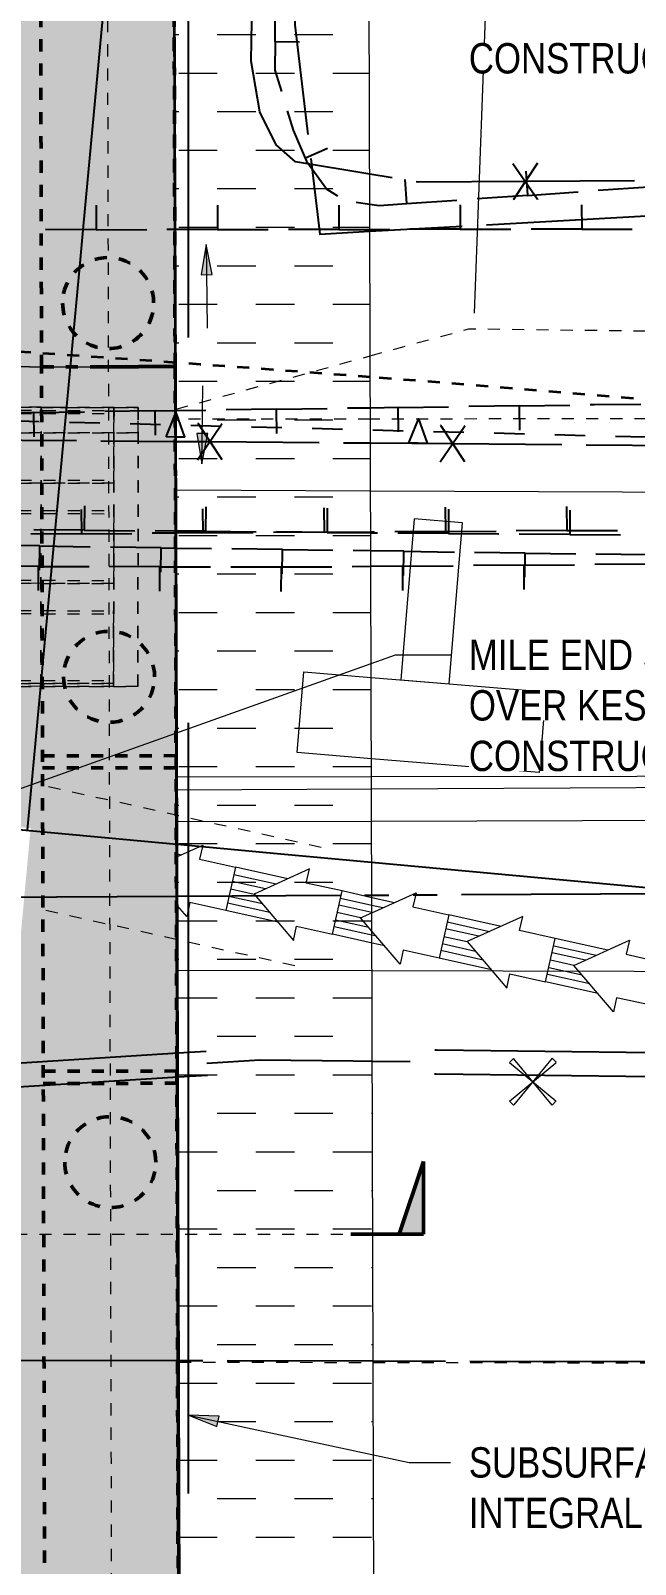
# Model space of a CAD drawing. Header units: metres. Extents: x 1 to 98, y 2 to 1697.
# Drawn here: x 24.51 to 29.49, y 1668.07 to 1680.71 of the extents above; entities that cross this region are included whole.
import ezdxf

# ---------------------------------------------------------------- set-up
doc = ezdxf.new("R2010")
doc.units = ezdxf.units.M
for name, pattern in [('ControlLine', [0.02, 0.0125, -0.0025, 0.0025, -0.0025]), ('DASHED2', [9.525, 6.35, -3.175]), ('Dot_Section Line', [0.02, 0, -0.02]), ('IMPORT-BDYS-Boundary _3_', [0.01, 0.009, -0.001]), ('IMPORT-FURN-Fence _3_', [0.005, 0.004167, -0.0008333]), ('IMPORT-LNMK-LaneLine3 _3_', [0.012, 0.003, -0.009]), ('JacobsDash', [0.0045, 0.003, -0.0015]), ('JacobsDemolished', [0.0045, 0.003, -0.0015]), ('JacobsGridLine', [0.0145, 0.01, -0.001, 0.0025, -0.001])]:
    doc.linetypes.add(name, pattern=pattern)
for name, color, linetype, lineweight in [('BRIDGE-ABUTMENT-CONC', 7, 'Continuous', 50), ('D-BDGE', 7, 'Continuous', 13), ('D-BDGE-FLOOR', 7, 'Continuous', 50), ('D-BDGE-FLOOR-PAT', 7, 'Continuous', 50), ('D-BDGE-FNDN-PILE-CONC', 7, 'Continuous', 50), ('D-BDGE-LINE', 7, 'Continuous', 9), ('D-ENHA-ANNO-TEXT', 7, 'Continuous', 9), ('D-ENHA-GEN-LINE-GRIDS', 7, 'Continuous', 9), ('D-ENHA-TEXT', 7, 'Continuous', 9)]:
    doc.layers.add(name, color=color, linetype=linetype, lineweight=lineweight)
for name, color, linetype, lineweight, true_color in [('BRIDGE-FNDN-CONC', 7, 'Continuous', 13, 0x8c8cc6), ('D-BDGE-DECK', 7, 'Continuous', 13, 0x8c8cc6), ('D-BDGE-DECK-PAT', 7, 'Continuous', 13, 0x8c8cc6), ('D-BDGE-FNDN', 7, 'Continuous', 13, 0x8c8cc6), ('D-BDGE-FRAMING', 7, 'Continuous', 13, 0x8c8cc6), ('D-BDGE-INT-WALL', 7, 'Continuous', 13, 0x8c8cc6)]:
    doc.layers.add(name, color=color, linetype=linetype, lineweight=lineweight, true_color=true_color)
doc.styles.add('Arial Narrow_3', font='ARIALN.TTF', dxfattribs={"height": 0.25})

# ---------------------------------------------------------------- blocks, each defined once
blk = doc.blocks.new('T2DPAA-T2D-PWA-RW-M2D-000002_ControlLinesMinor_rvt-1-DRG-2871021 - GENERAL ARRANGEMENT PLAN')
at = {"layer": 'D-BDGE', "color": 150, "linetype": 'ControlLine', "lineweight": 35, "true_color": 0x0080ff}
for start, end in [(85.91077, 87.75704), (85.58241, 85.91077), (84.278, 85.58241)]:
    blk.add_arc((565.271, 1398.69), 280, start, end, dxfattribs=at)
blk = doc.blocks.new('T2DPAA-T2D-PWA-SU-M2D-000003_250_dwg-40806560-DRG-2871021 - GENERAL ARRANGEMENT PLAN')
at = {"color": 21, "lineweight": 25, "true_color": 0xdea3a3}
for p, q in [((32.559, 1588.2), (32.372, 1588.216)), ((33.07, 1586.146), (33.319, 1586.161)), ((33.569, 1586.175), (33.819, 1586.189)), ((34.068, 1586.203), (34.318, 1586.217)), ((34.567, 1586.232), (34.817, 1586.246)), ((31.073, 1586.033), (31.323, 1586.047)), ((31.572, 1586.061), (31.822, 1586.075)), ((32.071, 1586.09), (32.321, 1586.104)), ((32.571, 1586.118), (32.82, 1586.132)), ((29.575, 1585.948), (29.825, 1585.962)), ((30.075, 1585.976), (30.324, 1585.99)), ((30.574, 1586.005), (30.823, 1586.019)), ((30.962, 1585.926), (30.879, 1585.922)), ((32.338, 1585.993), (32.56, 1586.009)), ((30.344, 1585.844), (30.965, 1585.89))]:
    blk.add_line(p, q, dxfattribs=at)
at = {"color": 41, "lineweight": 25, "true_color": 0xffd0a3}
for p, q in [((33.683, 1588.149), (34.095, 1588.211)), ((32.28, 1587.977), (32.393, 1587.97)), ((34.15, 1587.909), (34.565, 1587.943)), ((33.153, 1587.825), (33.569, 1587.86)), ((31.161, 1587.659), (31.576, 1587.693)), ((32.157, 1587.742), (32.41, 1587.763)), ((32.41, 1587.763), (32.572, 1587.777)), ((30.164, 1587.575), (30.579, 1587.61)), ((30.816, 1587.63), (30.745, 1587.624)), ((33.758, 1586.414), (33.343, 1586.374)), ((32.536, 1586.296), (32.348, 1586.278)), ((32.763, 1586.318), (32.536, 1586.296)), ((30.943, 1586.143), (31.187, 1586.167)), ((31.767, 1586.222), (31.353, 1586.183)), ((29.777, 1586.031), (29.362, 1585.991)), ((30.772, 1586.127), (30.357, 1586.087)), ((34.232, 1585.422), (34.647, 1585.458)), ((34.259, 1585.392), (34.675, 1585.423)), ((32.24, 1585.245), (32.623, 1585.279)), ((32.265, 1585.245), (32.623, 1585.272)), ((32.623, 1585.279), (32.655, 1585.281)), ((32.623, 1585.272), (32.68, 1585.276)), ((33.236, 1585.333), (33.651, 1585.37)), ((33.262, 1585.319), (33.677, 1585.349)), ((34.903, 1585.277), (34.487, 1585.249)), ((31.028, 1585.154), (30.852, 1585.141)), ((31.244, 1585.156), (31.659, 1585.193)), ((31.267, 1585.172), (31.683, 1585.203)), ((32.907, 1585.142), (32.636, 1585.123)), ((33.905, 1585.209), (33.489, 1585.181)), ((34.9, 1585.2), (34.485, 1585.162)), ((30.248, 1585.068), (30.663, 1585.105)), ((30.27, 1585.099), (30.686, 1585.129)), ((31.029, 1585.137), (30.829, 1585.119)), ((31.039, 1585.015), (31.328, 1585.035)), ((31.91, 1585.074), (31.494, 1585.046)), ((32.636, 1585.123), (32.492, 1585.114)), ((32.908, 1585.018), (32.647, 1584.994)), ((33.904, 1585.109), (33.489, 1585.071)), ((29.914, 1584.939), (29.499, 1584.911)), ((30.912, 1585.006), (30.496, 1584.978)), ((32.647, 1584.994), (32.494, 1584.979)), ((29.919, 1584.771), (29.503, 1584.739)), ((30.916, 1584.85), (30.5, 1584.817)), ((31.053, 1584.86), (31.331, 1584.882))]:
    blk.add_line(p, q, dxfattribs=at)
at = {"color": 151, "lineweight": 25, "true_color": 0xa3b9ff}
for p, q in [((32.412, 1587.747), (33.167, 1587.851)), ((33.999, 1578.535), (35.793, 1578.679)), ((32.005, 1578.376), (33.205, 1578.472)), ((33.205, 1578.472), (33.799, 1578.519)), ((30.012, 1578.216), (31.61, 1578.344)), ((31.61, 1578.344), (31.806, 1578.36))]:
    blk.add_line(p, q, dxfattribs=at)
at = {"color": 9, "lineweight": 25, "true_color": 0xd0d0a3}
for p, q in [((36.603, 1582.622), (33.615, 1582.359)), ((32.618, 1582.271), (31.284, 1582.154)), ((32.878, 1582.294), (32.818, 1582.289)), ((33.017, 1582.306), (32.878, 1582.294)), ((33.415, 1582.341), (33.216, 1582.324)), ((31.284, 1582.154), (29.63, 1582.009))]:
    blk.add_line(p, q, dxfattribs=at)
at = {"color": 9, "lineweight": 25, "true_color": 0xd0a3d0}
for p, q in [((31.623, 1580.9), (31.394, 1580.867)), ((32.069, 1580.866), (31.637, 1580.803)), ((32.837, 1580.92), (32.069, 1580.866)), ((32.995, 1580.931), (32.837, 1580.92)), ((33.306, 1580.953), (32.995, 1580.931)), ((31.651, 1580.705), (31.411, 1580.67))]:
    blk.add_line(p, q, dxfattribs=at)
at = {"color": 21, "lineweight": 25, "true_color": 0xdea3a3, "flags": 128}
for points in [[(31.428, 1588.655), (31.323, 1589.065), (31.291, 1589.558), (31.231, 1590.456)], [(32.372, 1588.216), (31.755, 1588.267), (31.585, 1588.394), (31.428, 1588.655)], [(34.551, 1588.342), (33.654, 1588.261), (32.776, 1588.183), (32.758, 1588.184)], [(33.541, 1588.402), (33.766, 1588.123), (33.768, 1588.121)], [(33.741, 1588.42), (33.57, 1588.105), (33.567, 1588.103)], [(33.347, 1585.917), (33.127, 1586.199), (33.124, 1586.201)], [(33.146, 1585.902), (33.323, 1586.214), (33.325, 1586.216)], [(34.333, 1586.141), (35.09, 1586.198), (35.23, 1586.206), (36.129, 1586.259)], [(30.879, 1585.922), (30.943, 1586.124), (30.943, 1586.126), (30.945, 1586.12)], [(30.945, 1586.12), (31.029, 1585.932), (31.029, 1585.93), (30.962, 1585.926)], [(31.353, 1585.769), (31.132, 1586.051), (31.13, 1586.053)], [(31.152, 1585.754), (31.328, 1586.065), (31.331, 1586.068)], [(32.56, 1586.009), (33.236, 1586.059), (34.133, 1586.126)], [(30.965, 1585.89), (31.241, 1585.911), (32.139, 1585.978)], [(28.349, 1585.695), (29.247, 1585.762), (30.144, 1585.829)]]:
    blk.add_lwpolyline(points, dxfattribs=at)
at = {"color": 151, "lineweight": 25, "true_color": 0xa3b9ff, "flags": 128}
for points in [[(31.59, 1590.279), (31.655, 1589.391), (31.838, 1588.5)], [(31.878, 1588.304), (32.004, 1587.691), (32.412, 1587.747)], [(33.365, 1587.879), (34.867, 1588.087), (35.15, 1588.109)]]:
    blk.add_lwpolyline(points, dxfattribs=at)
at = {"color": 41, "lineweight": 25, "true_color": 0xffd0a3, "flags": 128}
for points in [[(31.705, 1589.253), (31.507, 1589.238), (31.506, 1589.238), (31.474, 1589.654)], [(31.506, 1589.238), (31.523, 1589.005), (31.591, 1588.835)], [(31.652, 1588.68), (31.713, 1588.526), (31.831, 1588.305), (31.845, 1588.279), (32.031, 1588.063), (32.122, 1588.015)], [(34.641, 1588.496), (34.671, 1588.3), (34.671, 1588.298), (34.259, 1588.236)], [(32.008, 1588.399), (31.833, 1588.305), (31.831, 1588.305)], [(33.653, 1588.347), (33.682, 1588.15), (33.683, 1588.149), (33.271, 1588.086)], [(32.664, 1588.197), (32.694, 1588.001), (32.694, 1587.999)], [(32.393, 1587.97), (32.472, 1587.966), (32.694, 1587.999), (33.106, 1588.061)], [(34.133, 1588.108), (34.15, 1587.91), (34.15, 1587.909), (33.735, 1587.874)], [(32.14, 1587.941), (32.157, 1587.744), (32.157, 1587.742), (31.742, 1587.707)], [(33.137, 1588.025), (33.153, 1587.827), (33.153, 1587.825), (32.738, 1587.791)], [(31.144, 1587.858), (31.16, 1587.66), (31.161, 1587.659), (30.816, 1587.63)], [(30.147, 1587.775), (30.164, 1587.577), (30.164, 1587.575), (29.749, 1587.541)], [(33.777, 1586.215), (33.758, 1586.413), (33.758, 1586.414), (34.173, 1586.454)], [(34.753, 1586.509), (34.375, 1586.474), (34.339, 1586.47)], [(32.782, 1586.119), (32.763, 1586.317), (32.763, 1586.318), (33.177, 1586.358)], [(31.786, 1586.023), (31.767, 1586.221), (31.767, 1586.222), (32.182, 1586.262)], [(29.796, 1585.832), (29.777, 1586.029), (29.777, 1586.031), (30.191, 1586.071)], [(30.791, 1585.928), (30.772, 1586.125), (30.772, 1586.127), (30.943, 1586.143)], [(33.218, 1585.532), (33.236, 1585.335), (33.236, 1585.333), (32.821, 1585.296)], [(33.247, 1585.518), (33.262, 1585.32), (33.262, 1585.319), (32.846, 1585.288)], [(34.214, 1585.621), (34.232, 1585.423), (34.232, 1585.422), (33.817, 1585.385)], [(34.244, 1585.592), (34.259, 1585.394), (34.259, 1585.392), (33.844, 1585.362)], [(32.222, 1585.444), (32.24, 1585.246), (32.24, 1585.245), (31.825, 1585.208)], [(32.25, 1585.445), (32.264, 1585.247), (32.265, 1585.245), (31.849, 1585.215)], [(30.23, 1585.267), (30.248, 1585.069), (30.248, 1585.068), (29.833, 1585.031)], [(30.255, 1585.298), (30.27, 1585.1), (30.27, 1585.099), (29.855, 1585.068)], [(31.253, 1585.372), (31.267, 1585.174), (31.267, 1585.172), (31.028, 1585.154)], [(31.226, 1585.355), (31.244, 1585.158), (31.244, 1585.156), (31.029, 1585.137)], [(32.921, 1584.942), (32.908, 1585.14), (32.907, 1585.142), (33.323, 1585.17)], [(33.922, 1584.91), (33.904, 1585.107), (33.904, 1585.109), (34.319, 1585.147)], [(33.919, 1585.01), (33.905, 1585.208), (33.905, 1585.209), (34.321, 1585.238)], [(30.926, 1584.807), (30.912, 1585.005), (30.912, 1585.006), (31.039, 1585.015)], [(31.923, 1584.875), (31.91, 1585.073), (31.91, 1585.074), (32.325, 1585.102)], [(32.927, 1584.818), (32.909, 1585.016), (32.908, 1585.018), (33.323, 1585.056)], [(29.928, 1584.739), (29.915, 1584.937), (29.914, 1584.939), (30.33, 1584.967)], [(32.328, 1584.964), (32.059, 1584.94), (31.913, 1584.928), (31.497, 1584.895)], [(31.928, 1584.729), (31.913, 1584.926), (31.913, 1584.928)], [(29.934, 1584.572), (29.919, 1584.77), (29.919, 1584.771), (30.334, 1584.804)], [(30.931, 1584.65), (30.916, 1584.848), (30.916, 1584.85), (31.053, 1584.86)]]:
    blk.add_lwpolyline(points, dxfattribs=at)
at = {"color": 21, "lineweight": 25, "true_color": 0xdea3a3, "flags": 128}
blk.add_lwpolyline([(32.876, 1586.035), (32.939, 1586.238), (32.939, 1586.239), (33.026, 1586.045), (33.026, 1586.044)], close=True, dxfattribs=at)
at = {"color": 9, "lineweight": 25, "true_color": 0xd0a3d0, "flags": 128}
for points in [[(35.295, 1581.191), (33.513, 1581.066), (33.499, 1581.065)], [(35.308, 1580.994), (33.527, 1580.869), (33.513, 1580.868)], [(31.394, 1580.867), (29.856, 1580.642), (29.842, 1580.64)], [(31.411, 1580.67), (29.884, 1580.448), (29.87, 1580.446)]]:
    blk.add_lwpolyline(points, dxfattribs=at)
blk = doc.blocks.new('T2DPAA-T2D-PWA-SU-M2D-000001_ExistingUtilities_rvt-1-DRG-2871021 - GENERAL ARRANGEMENT PLAN')
at = {"color": 254, "lineweight": 25, "true_color": 0xd0d0d0, "rotation": 355.285451560958}
blk.add_blockref('T2DPAA-T2D-PWA-SU-M2D-000003_250_dwg-40806560-DRG-2871021 - GENERAL ARRANGEMENT PLAN', (424.033, 99.349), dxfattribs=at)
blk = doc.blocks.new('T2DPAA-T2D-C3S-RW-M2D-100010_dwg-40802999-DRG-2871021 - GENERAL ARRANGEMENT PLAN')
at = {"color": 9, "lineweight": 25, "true_color": 0xc3c3c3}
blk.add_line((261.781, -114.547), (261.786, -114.548), dxfattribs=at)
at = {"color": 9, "lineweight": 25, "true_color": 0xc3c3c3, "flags": 128}
for points in [[(260.547, -114.535), (260.566, -112.597), (260.575, -111.767), (260.58, -111.235), (260.586, -110.61), (260.594, -109.873), (260.597, -109.535), (260.613, -107.935), (260.634, -105.88), (260.638, -105.473), (260.647, -104.536), (260.648, -104.436)], [(252.737, -114.457), (254.547, -114.475), (255.215, -114.482), (257.611, -114.506), (261.78, -114.547)], [(261.786, -114.548), (262.611, -114.556), (263.393, -114.564)], [(263.393, -114.564), (267.61, -114.606), (272.61, -114.656), (273.034, -114.66), (273.417, -114.664)]]:
    blk.add_lwpolyline(points, dxfattribs=at)
blk = doc.blocks.new('T2DPAA-T2D-PWC-RW-M2D-100010_RoadDesign_rvt-1-DRG-2871021 - GENERAL ARRANGEMENT PLAN')
at = {"color": 9, "lineweight": 25, "true_color": 0xc3c3c3, "rotation": 355.285451560958}
blk.add_blockref('T2DPAA-T2D-C3S-RW-M2D-100010_dwg-40802999-DRG-2871021 - GENERAL ARRANGEMENT PLAN', (333.764, 1809.686), dxfattribs=at)
blk = doc.blocks.new('T2DPAA-T2D-PWA-SU-M2D-000002_dwg-40815123-DRG-2871021 - GENERAL ARRANGEMENT PLAN')
at = {"color": 254, "linetype": 'IMPORT-FURN-Fence _3_', "lineweight": 18, "true_color": 0xe1e1e1}
for p, q in [((42.074, 1565.426), (43.631, 1565.995)), ((42.066, 1565.424), (42.074, 1565.426))]:
    blk.add_line(p, q, dxfattribs=at)
at = {"color": 254, "lineweight": 18, "true_color": 0xe1e1e1}
for p, q in [((42.131, 1564.764), (43.726, 1564.888)), ((42.122, 1564.764), (42.131, 1564.764)), ((43.914, 1562.687), (43.302, 1562.687)), ((42.332, 1562.408), (43.926, 1562.541)), ((42.322, 1562.407), (42.332, 1562.408)), ((43.935, 1562.438), (42.341, 1562.298)), ((42.341, 1562.298), (42.332, 1562.298)), ((42.364, 1562.039), (43.958, 1562.175)), ((42.354, 1562.038), (42.364, 1562.039)), ((42.468, 1560.82), (44.063, 1560.948)), ((42.457, 1560.819), (42.468, 1560.82))]:
    blk.add_line(p, q, dxfattribs=at)
at = {"color": 254, "linetype": 'IMPORT-LNMK-LaneLine3 _3_', "lineweight": 18, "true_color": 0xe1e1e1}
for p, q in [((42.743, 1557.601), (44.338, 1557.73)), ((42.731, 1557.6), (42.743, 1557.601))]:
    blk.add_line(p, q, dxfattribs=at)
at = {"color": 254, "lineweight": 18, "true_color": 0xe1e1e1, "flags": 128}
for points in [[(42.682, 1582.629), (43.073, 1578.12), (43.471, 1573.545), (44.318, 1569.451), (44.457, 1566.417)], [(43.726, 1564.888), (47.171, 1565.157), (50.874, 1565.494)], [(43.857, 1563.354), (44.502, 1563.354), (44.502, 1564.687), (44.102, 1564.687), (44.102, 1563.354), (45.302, 1563.354), (45.302, 1562.687), (43.914, 1562.687)], [(43.926, 1562.541), (48.284, 1562.905), (55.527, 1563.551), (57.544, 1563.715)], [(57.552, 1563.614), (55.547, 1563.434), (48.283, 1562.818), (43.935, 1562.438)], [(43.302, 1562.687), (43.302, 1563.354), (43.857, 1563.354)], [(43.958, 1562.175), (48.277, 1562.544), (55.608, 1563.187), (57.574, 1563.348)], [(44.063, 1560.948), (48.366, 1561.293), (55.861, 1561.95), (57.676, 1562.103)]]:
    blk.add_lwpolyline(points, dxfattribs=at)
at = {"color": 254, "linetype": 'IMPORT-FURN-Fence _3_', "lineweight": 18, "true_color": 0xe1e1e1, "flags": 128}
blk.add_lwpolyline([(43.631, 1565.995), (44.424, 1566.285), (50.781, 1566.728)], dxfattribs=at)
at = {"color": 254, "linetype": 'IMPORT-LNMK-LaneLine3 _3_', "lineweight": 18, "true_color": 0xe1e1e1, "flags": 128}
blk.add_lwpolyline([(44.338, 1557.73), (48.436, 1558.063), (55.725, 1558.735), (57.941, 1558.897)], dxfattribs=at)
blk = doc.blocks.new('T2DPAA-T2D-PWA-SU-M2D-000001_dwg-40815111-DRG-2871021 - GENERAL ARRANGEMENT PLAN')
at = {"color": 254, "linetype": 'IMPORT-BDYS-Boundary _3_', "lineweight": 18, "true_color": 0xe1e1e1}
for p, q in [((135.504, 1663.191), (121.875, 1662.055)), ((121.875, 1662.055), (120.28, 1661.922)), ((120.28, 1661.922), (120.272, 1661.921))]:
    blk.add_line(p, q, dxfattribs=at)
blk = doc.blocks.new('T2DPAA-T2D-PWA-SU-M2D-000100_Survey_rvt-1-DRG-2871021 - GENERAL ARRANGEMENT PLAN')
at = {"color": 254, "lineweight": 18, "true_color": 0xe1e1e1, "rotation": 355.285451560958}
for name, p in [('T2DPAA-T2D-PWA-SU-M2D-000002_dwg-40815123-DRG-2871021 - GENERAL ARRANGEMENT PLAN', (414.642, 120.923)), ('T2DPAA-T2D-PWA-SU-M2D-000001_dwg-40815111-DRG-2871021 - GENERAL ARRANGEMENT PLAN', (328.77, 31.098))]:
    blk.add_blockref(name, p, dxfattribs=at)
blk = doc.blocks.new('T2DPAA-T2D-C3S-SD-M2D-100010_250_dwg-40816791-DRG-2871021 - GENERAL ARRANGEMENT PLAN')
at = {"lineweight": 18}
for p, q in [((283.168, -118), (283.158, -117.999)), ((283.16, -118.024), (283.169, -118.019)), ((283.2, -118.005), (283.168, -118)), ((283.999, -118.179), (283.644, -118.13)), ((284.091, -118.128), (283.653, -118.067)), ((283.915, -118.224), (283.636, -118.186)), ((284.798, -118.289), (284.535, -118.253)), ((284.793, -118.225), (284.544, -118.19)), ((284.983, -118.251), (284.793, -118.225)), ((284.891, -118.302), (284.798, -118.289)), ((283.204, -118.424), (283.193, -118.413)), ((283.966, -118.416), (283.611, -118.367)), ((283.898, -118.349), (283.619, -118.311)), ((284.803, -118.347), (284.528, -118.309)), ((284.714, -118.398), (284.803, -118.349)), ((284.806, -118.347), (284.803, -118.347)), ((285.782, -118.425), (285.427, -118.376)), ((285.874, -118.374), (285.436, -118.313)), ((284.041, -118.49), (283.603, -118.429)), ((284.819, -118.533), (284.503, -118.49)), ((284.789, -118.473), (284.51, -118.434)), ((284.858, -118.539), (284.819, -118.533)), ((285.698, -118.47), (285.419, -118.432)), ((286.674, -118.548), (286.319, -118.499)), ((286.766, -118.497), (286.327, -118.437)), ((284.825, -118.598), (284.494, -118.552)), ((284.933, -118.613), (284.825, -118.598)), ((285.824, -118.736), (285.386, -118.676)), ((285.749, -118.662), (285.394, -118.613)), ((285.681, -118.596), (285.402, -118.557)), ((286.589, -118.594), (286.311, -118.555)), ((286.716, -118.859), (286.277, -118.799)), ((286.641, -118.785), (286.286, -118.736)), ((286.572, -118.719), (286.294, -118.68))]:
    blk.add_line(p, q, dxfattribs=at)
at = {"lineweight": 18, "flags": 128}
for points in [[(283.169, -118.019), (283.369, -117.907), (283.353, -118.026), (283.653, -118.067), (283.603, -118.429), (283.303, -118.388), (283.287, -118.506), (283.204, -118.424)], [(283.628, -118.248), (283.823, -118.275), (284.178, -118.629), (284.195, -118.511), (284.494, -118.552), (284.544, -118.19), (284.245, -118.149), (284.261, -118.031), (283.823, -118.275)], [(284.803, -118.349), (285.152, -118.154), (285.136, -118.272), (285.436, -118.313), (285.386, -118.676), (285.086, -118.634), (285.07, -118.753), (284.816, -118.5)], [(285.411, -118.495), (285.606, -118.521), (285.961, -118.876), (285.978, -118.757), (286.277, -118.799), (286.327, -118.437), (286.028, -118.395), (286.044, -118.277), (285.606, -118.521)], [(284.816, -118.5), (284.714, -118.398), (284.519, -118.371)], [(286.497, -118.645), (286.936, -118.4), (286.919, -118.518), (287.219, -118.56), (287.169, -118.922), (286.869, -118.881), (286.853, -118.999), (286.497, -118.645), (286.302, -118.618)]]:
    blk.add_lwpolyline(points, dxfattribs=at)
blk = doc.blocks.new('T2DPAA-T2D-C3S-SD-XRF-100099_250_dwg-40820996-DRG-2871021 - GENERAL ARRANGEMENT PLAN')
at = {"lineweight": 18}
blk.add_line((144.676, 3188.274), (144.676, 3188.274), dxfattribs=at)
at = {"lineweight": 18, "flags": 128}
for points in [[(144.533, 3188.069), (144.497, 3188.099), (144.851, 3188.446), (144.854, 3188.45), (144.818, 3188.48), (144.536, 3188.072)], [(144.881, 3188.132), (144.851, 3188.096), (144.503, 3188.45), (144.5, 3188.453), (144.47, 3188.417), (144.878, 3188.134)]]:
    blk.add_lwpolyline(points, close=True, dxfattribs=at)
blk = doc.blocks.new('T2DPAA-T2D-PWC-SD-M2D-100001_ProposedDrainage_rvt-1-DRG-2871021 - GENERAL ARRANGEMENT PLAN')
at = {"lineweight": 18, "rotation": 355.285451560958}
for name, p in [('T2DPAA-T2D-C3S-SD-M2D-100010_250_dwg-40816791-DRG-2871021 - GENERAL ARRANGEMENT PLAN', (312.739, 1814.801)), ('T2DPAA-T2D-C3S-SD-XRF-100099_250_dwg-40820996-DRG-2871021 - GENERAL ARRANGEMENT PLAN', (181.942, -1493.544))]:
    blk.add_blockref(name, p, dxfattribs=at)
blk = doc.blocks.new('T2DPAA-T2D-C3S-LT-XRF-100102_dwg-40804607-DRG-2871021 - GENERAL ARRANGEMENT PLAN')
at = {"lineweight": 18, "flags": 128}
for points in [[(246.998, -94.318), (247.055, -94.366), (246.802, -94.621), (247.095, -94.825), (247.047, -94.882), (246.794, -94.63), (246.589, -94.924), (246.532, -94.876), (246.784, -94.622), (246.489, -94.417), (246.537, -94.359), (246.792, -94.613)], [(247.366, -97.8), (247.423, -97.848), (247.17, -98.103), (247.463, -98.307), (247.415, -98.365), (247.162, -98.112), (246.957, -98.406), (246.9, -98.358), (247.152, -98.104), (246.857, -97.899), (246.905, -97.841), (247.16, -98.095)]]:
    blk.add_lwpolyline(points, close=True, dxfattribs=at)
blk = doc.blocks.new('T2DPAA-T2D-PWC-LV-M2D-100001_ProposedLighting_rvt-1-DRG-2871021 - GENERAL ARRANGEMENT PLAN')
at = {"lineweight": 18, "rotation": 355.285451560958}
blk.add_blockref('T2DPAA-T2D-C3S-LT-XRF-100102_dwg-40804607-DRG-2871021 - GENERAL ARRANGEMENT PLAN', (351.352, 1789.76), dxfattribs=at)
blk = doc.blocks.new('06_SFR_GPS__Girder_Plank_Solid_demolished - 06_SFR_GPS__Girder_Plank_Solid_demolished-4989611-DRG-2871021 - GENERAL ARRANGEMENT PLAN')
at = {"layer": 'BRIDGE-FNDN-CONC', "color": 8, "linetype": 'JacobsDemolished', "true_color": 0x808080}
for p, q in [((-3.59, -0.3), (-3.59, 0.3)), ((-3.59, 0.3), (-3.59, 0.275)), ((-3.59, 0.275), (-3.59, 0.3)), ((-3.59, 0.3), (-3.59, -0.3)), ((-3.59, 0.3), (3.59, 0.3)), ((-3.59, 0.3), (3.59, 0.3)), ((-3.59, 0.3), (3.59, 0.3)), ((-3.59, 0.3), (3.59, 0.3)), ((-3.59, 0.275), (3.59, 0.275)), ((-3.59, 0.275), (3.59, 0.275)), ((3.59, -0.3), (3.59, 0.3)), ((3.59, 0.3), (3.59, 0.275)), ((3.59, 0.275), (3.59, 0.3)), ((3.59, 0.3), (3.59, -0.3)), ((-3.59, -0.3), (-3.59, -0.275)), ((-3.59, -0.275), (-3.59, -0.3)), ((-3.59, -0.275), (3.59, -0.275)), ((-3.59, -0.275), (3.59, -0.275)), ((3.59, -0.3), (-3.59, -0.3)), ((-3.59, -0.3), (3.59, -0.3)), ((-3.59, -0.3), (3.59, -0.3)), ((-3.59, -0.3), (3.59, -0.3)), ((3.59, -0.3), (3.59, -0.275)), ((3.59, -0.275), (3.59, -0.3))]:
    blk.add_line(p, q, dxfattribs=at)
blk = doc.blocks.new('Roofs 2 - Roofs 2-4993555-DRG-2871021 - GENERAL ARRANGEMENT PLAN')
at = {"layer": 'D-BDGE-DECK-PAT', "linetype": 'JacobsDemolished', "true_color": 0xc0c0c0, "transparency": 33554606}
for points in [[(439.374, 1717.898), (442.402, 1718.231), (442.401, 1718.234), (442.512, 1718.244), (445.181, 1718.538), (445.063, 1720.008), (439.242, 1719.538), (439.367, 1717.984)], [(439.374, 1717.898), (439.242, 1719.538), (438.448, 1719.474), (438.502, 1719.439), (438.538, 1719.393), (438.709, 1719.24), (438.907, 1718.972), (439.025, 1718.777), (439.177, 1718.463), (439.345, 1717.982)]]:
    blk.add_hatch(color=9, dxfattribs=at).paths.add_polyline_path(points)
at = {"layer": 'D-BDGE-DECK', "color": 8, "linetype": 'JacobsDemolished', "true_color": 0x808080}
for p, q in [((439.242, 1719.538), (445.063, 1720.008)), ((445.063, 1720.008), (444.863, 1719.992)), ((445.248, 1717.716), (445.063, 1720.008)), ((445.248, 1717.716), (445.063, 1720.008)), ((444.863, 1719.992), (437.707, 1719.414)), ((444.863, 1719.992), (445.049, 1717.699)), ((445.049, 1717.699), (444.863, 1719.992)), ((437.507, 1719.398), (439.242, 1719.538)), ((439.427, 1717.246), (439.242, 1719.538)), ((437.707, 1719.414), (437.507, 1719.398)), ((437.692, 1717.106), (437.507, 1719.398)), ((437.507, 1719.398), (437.692, 1717.106)), ((437.892, 1717.122), (437.707, 1719.414)), ((437.892, 1717.122), (437.707, 1719.414)), ((437.892, 1717.122), (445.049, 1717.699)), ((445.248, 1717.716), (439.427, 1717.246)), ((445.049, 1717.699), (445.248, 1717.716)), ((439.427, 1717.246), (437.692, 1717.106)), ((437.692, 1717.106), (437.892, 1717.122))]:
    blk.add_line(p, q, dxfattribs=at)
blk = doc.blocks.new('01_SFO_FRP_Pile_CastInPlace_CS - CAST-IN-PLACE PILE - 0750-7668704-DRG-2871021 - GENERAL ARRANGEMENT PLAN')
at = {"layer": 'D-BDGE-FNDN-PILE-CONC', "linetype": 'JacobsDash'}
for start, end in [(90, 270), (90, 270), (270, 90), (270, 90)]:
    blk.add_arc((0, 0), 0.375, start, end, dxfattribs=at)
blk = doc.blocks.new('Section - sectionTail-4870194-DRG-2871021 - GENERAL ARRANGEMENT PLAN')
at = {"layer": 'D-ENHA-ANNO-TEXT'}
blk.add_hatch(color=256, dxfattribs=at).paths.add_polyline_path([(-0.006, 0.006), (-0.004, 0), (-0.006, 0)])
at = {"layer": 'D-ENHA-ANNO-TEXT', "lineweight": 50}
for p, q in [((-0.006, 0.006), (-0.006, 0)), ((-0.004, 0), (-0.006, 0.006)), ((-0.006, 0), (-0.004, 0)), ((-0.006, 0), (0, 0))]:
    blk.add_line(p, q, dxfattribs=at)

msp = doc.modelspace()

# ---------------------------------------------------------------- hatches: boundary and pattern name
at = {"layer": 'D-BDGE-FLOOR-PAT', "lineweight": 5, "true_color": 0xc0c0c0}
for points in [[(16.6964, 1677.9231), (25.6964, 1677.9453), (25.6774, 1685.6627), (16.6753, 1686.4959), (16.6945, 1678.7207)], [(25.7222, 1667.4851), (25.6964, 1677.9453), (16.697, 1677.9225), (19.5714, 1674.5983), (24.5066, 1674.1415), (24.2878, 1671.7768), (24.2271, 1671.0933), (24.1902, 1671.1019), (24.1898, 1671.1002), (23.8266, 1671.1888), (22.9128, 1671.2466), (22.9127, 1671.2447), (22.4501, 1671.2692), (25.6662, 1667.5499)]]:
    msp.add_hatch(color=9, dxfattribs=at).paths.add_polyline_path(points)
h = msp.add_hatch(color=9, dxfattribs=at)
h.paths.add_polyline_path([(16.7222, 1667.463), (25.7222, 1667.4851), (22.4501, 1671.2692), (16.7121, 1671.5719), (16.7207, 1668.0748)])
h.paths.add_polyline_path([(19.5714, 1674.5983), (16.6964, 1677.9231), (16.7044, 1674.8637), (19.5308, 1674.6021)])
at = {"layer": 'D-BDGE-LINE'}
h = msp.add_hatch(dxfattribs=at)
h.set_pattern_fill('FP_4', color=256, style=0, pattern_type=2)
h.set_pattern_definition([(0, (-1228.7157, -1313.344), (0.3175, 0.3175), [0.3175, -0.3175])])
h.paths.add_polyline_path([(26.8219, 1655.4078), (27.7017, 1655.41), (27.6991, 1656.46), (27.4695, 1657.5303), (26.5056, 1657.529), (26.5025, 1659.7299), (27.3592, 1659.7311), (27.2662, 1690.444), (25.6662, 1690.444), (25.7691, 1656.4552), (26.8193, 1656.4578), (26.8202, 1656.098)])
h.paths.add_polyline_path([(15.1516, 1655.5308), (16.7516, 1655.5344), (16.6669, 1690.2374), (15.0665, 1690.3855), (15.134, 1662.7518)])
at = {"layer": 'D-ENHA-TEXT'}
for points in [[(25.9539, 1678.9522), (25.9126, 1678.7017), (26.0007, 1678.7027)], [(25.9179, 1677.1435), (25.965, 1677.3929), (25.8768, 1677.394)], [(25.8061, 1669.3051), (26.0413, 1669.2096), (26.0598, 1669.2958)]]:
    msp.add_hatch(color=256, dxfattribs=at).paths.add_polyline_path(points)

# ---------------------------------------------------------------- linework, layer by layer
at = {"layer": 'BRIDGE-ABUTMENT-CONC', "linetype": 'JacobsDash'}
for p, q in [((24.5964, 1677.9428), (24.5653, 1690.561)), ((24.5964, 1677.9428), (24.5653, 1690.561)), ((25.6656, 1690.4582), (25.6964, 1677.9455)), ((25.6964, 1677.9455), (25.6656, 1690.4581)), ((24.5964, 1677.9428), (25.6964, 1677.9455)), ((25.6964, 1677.9455), (24.5964, 1677.9428)), ((25.0964, 1677.9437), (24.5964, 1677.9424)), ((24.5964, 1677.9424), (25.0964, 1677.9436)), ((24.5964, 1677.9424), (24.5964, 1677.9424)), ((24.6222, 1667.4874), (24.5964, 1677.9424)), ((25.6964, 1677.9451), (25.0964, 1677.9437)), ((25.0964, 1677.9436), (25.6964, 1677.9451)), ((25.6964, 1677.9451), (25.6964, 1677.9451)), ((25.6964, 1677.9451), (25.6964, 1677.9441)), ((25.6964, 1677.9441), (25.7222, 1667.4902)), ((25.7043, 1674.7388), (24.6043, 1674.7361)), ((24.6045, 1674.6371), (25.7045, 1674.6398)), ((24.6107, 1672.1376), (25.7107, 1672.1403)), ((24.611, 1672.0366), (25.7109, 1672.0393))]:
    msp.add_line(p, q, dxfattribs=at)
at = {"layer": 'D-BDGE', "lineweight": 18}
for p, q in [((25.6662, 1690.444), (25.7691, 1656.4552)), ((27.3592, 1659.7311), (27.2662, 1690.444))]:
    msp.add_line(p, q, dxfattribs=at)
at = {"layer": 'D-BDGE', "color": 150, "linetype": 'DASHED2', "lineweight": 25, "true_color": 0x2492ff}
msp.add_line((25.8076, 1659.134), (25.8076, 1690.444), dxfattribs=at)
at = {"layer": 'D-BDGE', "linetype": 'JacobsDash', "lineweight": 18}
for p, q in [((16.697, 1677.9231), (25.6964, 1677.9453)), ((25.6964, 1677.9453), (16.697, 1677.9231)), ((16.697, 1677.9231), (25.6964, 1677.9453))]:
    msp.add_line(p, q, dxfattribs=at)
at = {"layer": 'D-BDGE', "color": 143, "linetype": 'JacobsDash', "lineweight": 18, "true_color": 0x78aac8}
for p, q in [((26.8995, 1673.9828), (24.6049, 1674.4931)), ((26.6824, 1673.0066), (24.6074, 1673.4681))]:
    msp.add_line(p, q, dxfattribs=at)
at = {"layer": 'D-BDGE-FLOOR', "lineweight": 35}
for p, q in [((25.6656, 1690.4592), (25.6964, 1677.9453)), ((25.6964, 1677.9453), (25.7516, 1655.5552))]:
    msp.add_line(p, q, dxfattribs=at)
at = {"layer": 'D-BDGE-FNDN', "color": 8, "linetype": 'JacobsDemolished', "true_color": 0x808080}
for p, q in [((24.5895, 1675.3088), (24.5934, 1677.6088)), ((24.5934, 1677.6088), (24.5895, 1675.3088)), ((24.5934, 1677.6088), (25.3934, 1677.6074)), ((25.3934, 1677.6074), (24.5934, 1677.6088)), ((25.3934, 1677.6074), (25.3895, 1675.3074)), ((25.3895, 1675.3074), (25.3934, 1677.6074)), ((25.3895, 1675.3074), (24.5895, 1675.3088)), ((24.5895, 1675.3088), (25.3895, 1675.3074))]:
    msp.add_line(p, q, dxfattribs=at)
at = {"layer": 'D-BDGE-FNDN-PILE-CONC', "linetype": 'JacobsDash'}
for start, end in [(0.14113, 180.14113), (0.14113, 180.14113), (180.14113, 0.14113), (180.14113, 0.14113)]:
    msp.add_arc((25.1527, 1675.3885), 0.375, start, end, dxfattribs=at)
at = {"layer": 'D-BDGE-INT-WALL', "color": 8, "linetype": 'JacobsDemolished', "true_color": 0x808080}
for p, q in [((17.8134, 1677.6212), (25.3934, 1677.6081)), ((25.3934, 1677.6081), (17.8134, 1677.6212)), ((25.3931, 1677.3981), (25.3934, 1677.6081)), ((25.3934, 1677.6081), (25.3931, 1677.3981)), ((17.8131, 1677.4112), (25.3931, 1677.3981)), ((25.3931, 1677.3981), (17.8131, 1677.4112))]:
    msp.add_line(p, q, dxfattribs=at)
at = {"layer": 'D-ENHA-ANNO-TEXT', "color": 7, "linetype": 'Dot_Section Line', "true_color": 0xffffff}
msp.add_line((14.1785, 1670.7953), (27.1435, 1670.7953), dxfattribs=at)
at = {"layer": 'D-ENHA-GEN-LINE-GRIDS', "linetype": 'JacobsGridLine', "lineweight": 18}
msp.add_line((25.1108, 1692.4016), (25.2029, 1654.9899), dxfattribs=at)
at = {"layer": 'D-ENHA-TEXT'}
for p, q in [((25.9539, 1678.9522), (25.9126, 1678.7017)), ((26.0007, 1678.7027), (25.9539, 1678.9522)), ((25.9539, 1678.9522), (25.9616, 1678.2609)), ((25.9126, 1678.7017), (26.0007, 1678.7027)), ((25.9179, 1677.1435), (25.9256, 1677.7863)), ((25.965, 1677.3929), (25.8768, 1677.394)), ((25.8768, 1677.394), (25.9179, 1677.1435)), ((25.9179, 1677.1435), (25.965, 1677.3929)), ((24.3545, 1674.4425), (27.5136, 1675.5702)), ((27.5136, 1675.5702), (27.9667, 1675.5702)), ((25.8061, 1669.3051), (26.0413, 1669.2096)), ((26.0598, 1669.2958), (25.8061, 1669.3051)), ((25.8061, 1669.3051), (27.6256, 1668.9145)), ((26.0413, 1669.2096), (26.0598, 1669.2958)), ((27.6256, 1668.9145), (27.9667, 1668.9145))]:
    msp.add_line(p, q, dxfattribs=at)

# ---------------------------------------------------------------- block references
at = {"color": 254, "lineweight": 5, "true_color": 0xe1e1e1}
msp.add_blockref('T2DPAA-T2D-PWA-SU-M2D-000100_Survey_rvt-1-DRG-2871021 - GENERAL ARRANGEMENT PLAN', (-559.5337, 0), dxfattribs=at)
at = {"lineweight": 5}
for name in ['T2DPAA-T2D-PWC-RW-M2D-100010_RoadDesign_rvt-1-DRG-2871021 - GENERAL ARRANGEMENT PLAN', 'T2DPAA-T2D-PWA-SU-M2D-000001_ExistingUtilities_rvt-1-DRG-2871021 - GENERAL ARRANGEMENT PLAN', 'T2DPAA-T2D-PWC-SD-M2D-100001_ProposedDrainage_rvt-1-DRG-2871021 - GENERAL ARRANGEMENT PLAN', 'T2DPAA-T2D-PWA-RW-M2D-000002_ControlLinesMinor_rvt-1-DRG-2871021 - GENERAL ARRANGEMENT PLAN', 'T2DPAA-T2D-PWC-LV-M2D-100001_ProposedLighting_rvt-1-DRG-2871021 - GENERAL ARRANGEMENT PLAN']:
    msp.add_blockref(name, (-559.5337, 0), dxfattribs=at)
at = {"layer": 'D-BDGE-DECK', "color": 8, "linetype": 'JacobsDemolished', "true_color": 0x808080, "rotation": 355.285451560958}
msp.add_blockref('Roofs 2 - Roofs 2-4993555-DRG-2871021 - GENERAL ARRANGEMENT PLAN', (-559.5337, 0), dxfattribs=at)
at = {"layer": 'D-BDGE-FNDN', "color": 7, "linetype": 'JacobsDash', "lineweight": 50}
for p, rotation in [((25.1451, 1678.4685), 90.14113475357452), ((25.1625, 1671.3886), 90.14113475357492)]:
    msp.add_blockref('01_SFO_FRP_Pile_CastInPlace_CS - CAST-IN-PLACE PILE - 0750-7668704-DRG-2871021 - GENERAL ARRANGEMENT PLAN', p, dxfattribs=dict(at, rotation=rotation))
at = {"layer": 'D-BDGE-FRAMING', "color": 8, "linetype": 'JacobsDemolished', "true_color": 0x808080, "rotation": 359.9014799916078}
for p in [(21.6029, 1677.2896), (21.6014, 1676.464), (21.6, 1675.639)]:
    msp.add_blockref('06_SFR_GPS__Girder_Plank_Solid_demolished - 06_SFR_GPS__Girder_Plank_Solid_demolished-4989611-DRG-2871021 - GENERAL ARRANGEMENT PLAN', p, dxfattribs=at)
at = {"layer": 'D-ENHA-ANNO-TEXT', "lineweight": 50, "extrusion": (0, 0, -1), "xscale": 99.99999999999997, "yscale": 99.99999999999997, "zscale": 99.99999999999997}
msp.add_blockref('Section - sectionTail-4870194-DRG-2871021 - GENERAL ARRANGEMENT PLAN', (-27.1435, 1670.7953), dxfattribs=at)

# ---------------------------------------------------------------- next in the draw order: texts
at = {"layer": 'D-ENHA-TEXT', "char_height": 0.25, "attachment_point": 1, "style": 'Arial Narrow_3', "bg_fill": 3, "box_fill_scale": 1, "bg_fill_color": 256, "bg_fill_true_color": 13158600, "bg_fill_transparency": 0}
for s, insert in [('CONSTRUCTED IN STAGE A', (28.1167, 1680.6108)), ('MILE END SOUTH BRIDGE ', (28.1167, 1675.6952)), ('OVER KESWICK CREEK', (28.1167, 1675.2785)), ('CONSTRUCTED IN STAGE B', (28.1167, 1674.8618)), ('SUBSURFACE DRAINAGE BEHIND ', (28.1167, 1669.0395)), ('INTEGRAL ABUTMENT', (28.1167, 1668.6228))]:
    msp.add_mtext(s, dxfattribs=dict(at, insert=insert))

doc.saveas('drawing.dxf')
